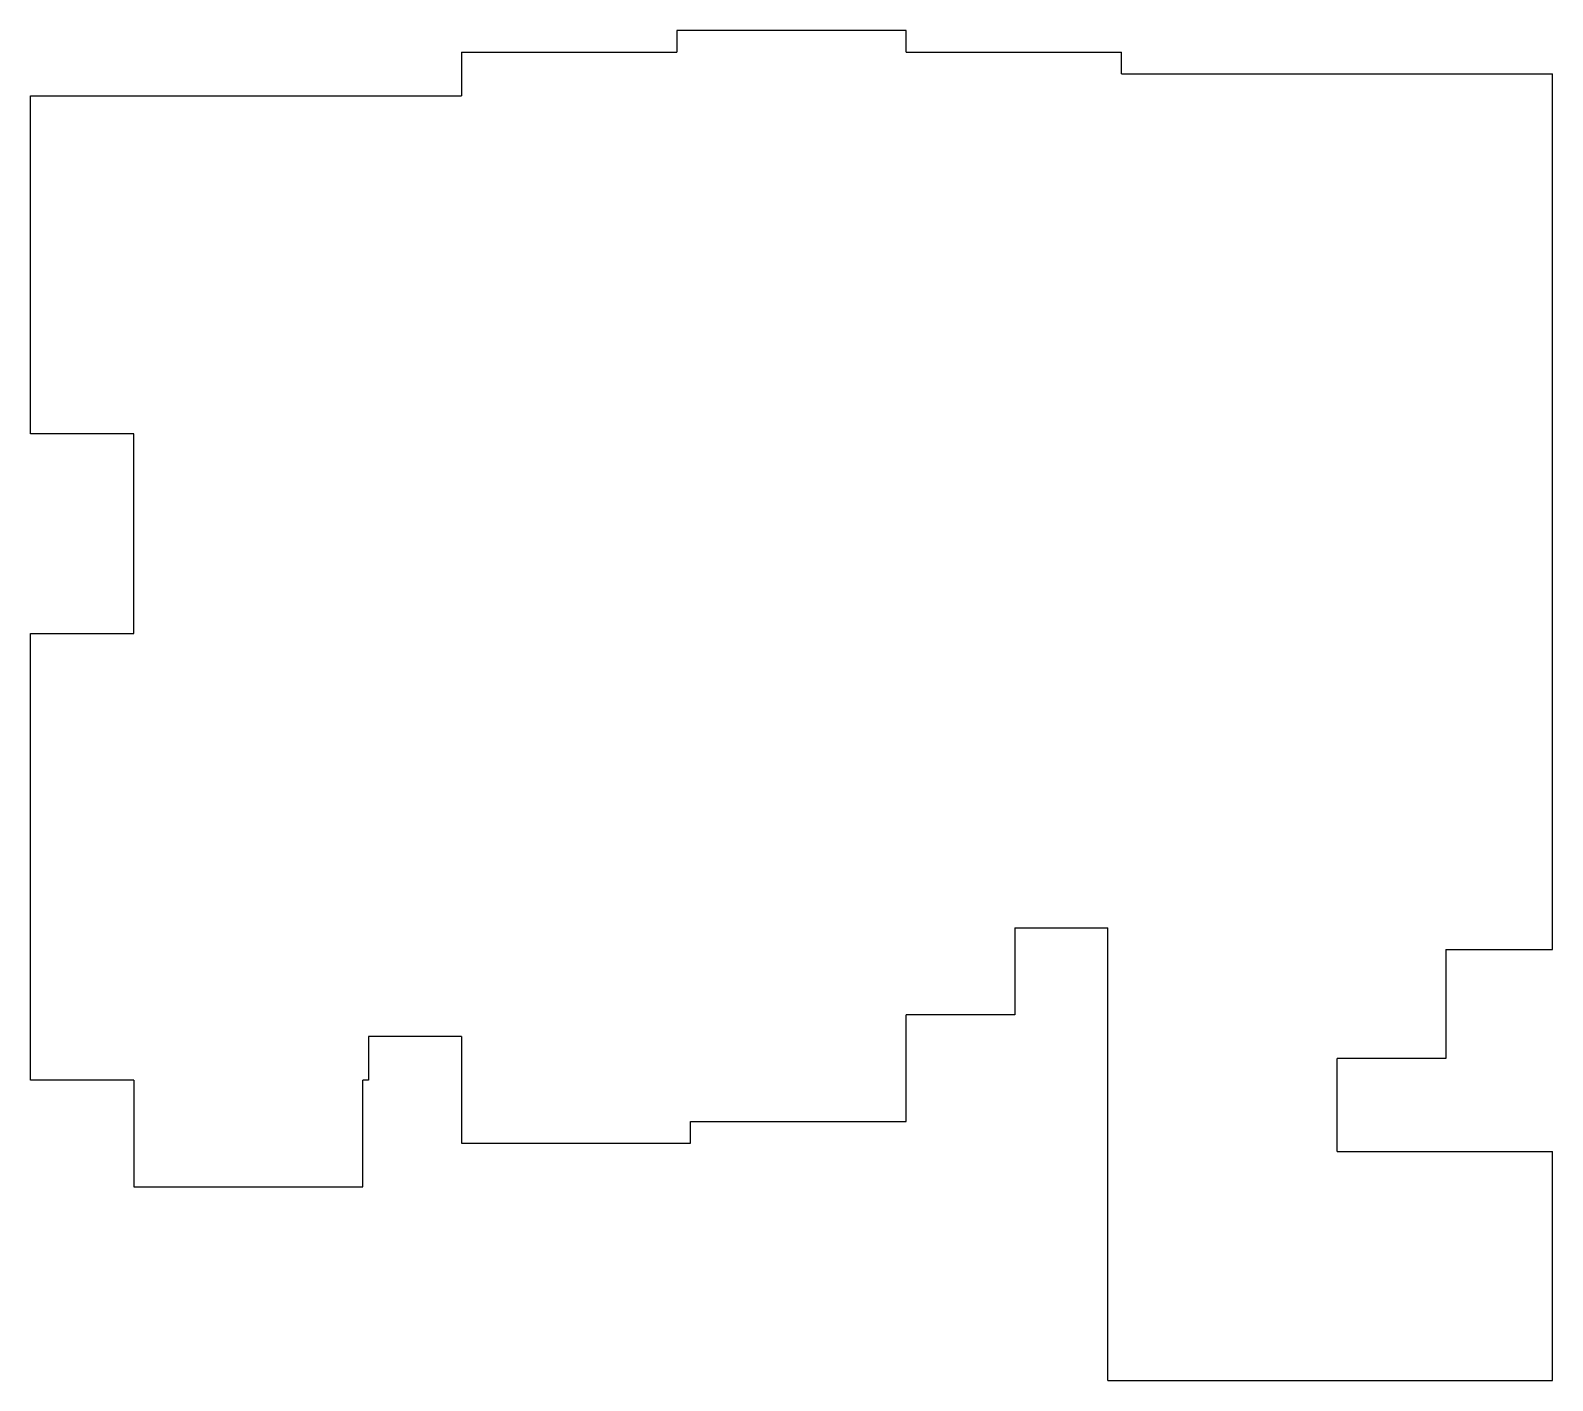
# Model space of a CAD drawing. Header units: millimetres. Extents: x 89 to 229, y -228 to -104.
import ezdxf

# ---------------------------------------------------------------- set-up
doc = ezdxf.new("R2010")
doc.units = ezdxf.units.MM

msp = doc.modelspace()

# ---------------------------------------------------------------- linework, layer by layer
at = {"linetype": 'CONTINUOUS'}
for p, q in [((169.925, -104.275), (148.875, -104.275)), ((148.875, -104.275), (148.875, -106.275)), ((169.925, -106.275), (169.925, -104.275)), ((129.075, -106.275), (148.875, -106.275)), ((129.075, -106.275), (129.075, -110.275)), ((169.925, -106.275), (189.725, -106.275)), ((189.725, -108.275), (189.725, -106.275)), ((189.725, -108.275), (229.325, -108.275)), ((229.325, -188.725), (229.325, -108.275)), ((89.475, -110.275), (129.075, -110.275)), ((89.475, -141.325), (89.475, -110.275)), ((98.975, -141.325), (89.475, -141.325)), ((98.975, -159.675), (98.975, -141.325)), ((89.475, -200.725), (89.475, -159.675)), ((89.475, -159.675), (98.975, -159.675)), ((179.925, -186.725), (179.925, -194.725)), ((179.925, -186.725), (188.475, -186.725)), ((188.475, -228.325), (188.475, -186.725)), ((219.525, -188.725), (219.525, -198.725)), ((219.525, -188.725), (229.325, -188.725)), ((169.925, -204.525), (169.925, -194.725)), ((179.925, -194.725), (169.925, -194.725)), ((120.525, -196.725), (120.525, -200.725)), ((129.075, -196.725), (120.525, -196.725)), ((129.075, -196.725), (129.075, -206.525)), ((209.525, -207.275), (209.525, -198.725)), ((219.525, -198.725), (209.525, -198.725)), ((98.975, -200.725), (89.475, -200.725)), ((98.975, -200.725), (98.975, -210.525)), ((120.025, -210.525), (120.025, -200.725)), ((120.525, -200.725), (120.025, -200.725)), ((150.125, -206.525), (150.125, -204.525)), ((150.125, -204.525), (169.925, -204.525)), ((129.075, -206.525), (150.125, -206.525)), ((209.525, -207.275), (229.325, -207.275)), ((229.325, -228.325), (229.325, -207.275)), ((98.975, -210.525), (120.025, -210.525)), ((188.475, -228.325), (229.325, -228.325))]:
    msp.add_line(p, q, dxfattribs=at)

doc.saveas('drawing.dxf')
